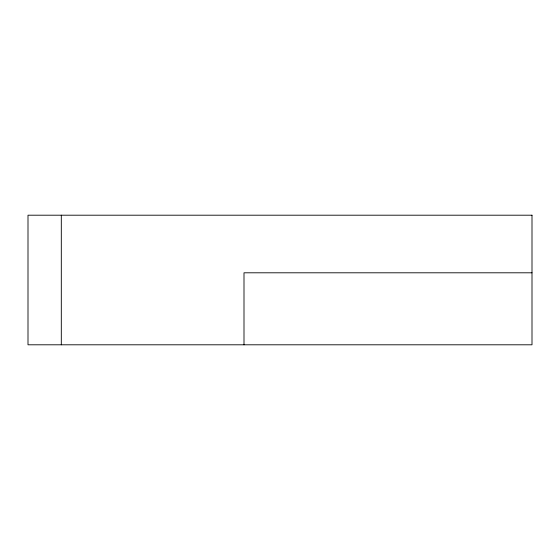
<?xml version="1.0" encoding="UTF-8"?>
<svg xmlns="http://www.w3.org/2000/svg" width="560" height="560" viewBox="0 0 560 560"><rect width="100%" height="100%" fill="white"/><g stroke="black" fill="none" stroke-linecap="round" stroke-linejoin="round"><path stroke-width="0.84" d="M532 272.797L243.999 272.797L243.999 344.799M61.306 215.201L61.306 344.799M532 215.201L28 215.201L28 344.799L532 344.799L532 215.201"/></g></svg>
